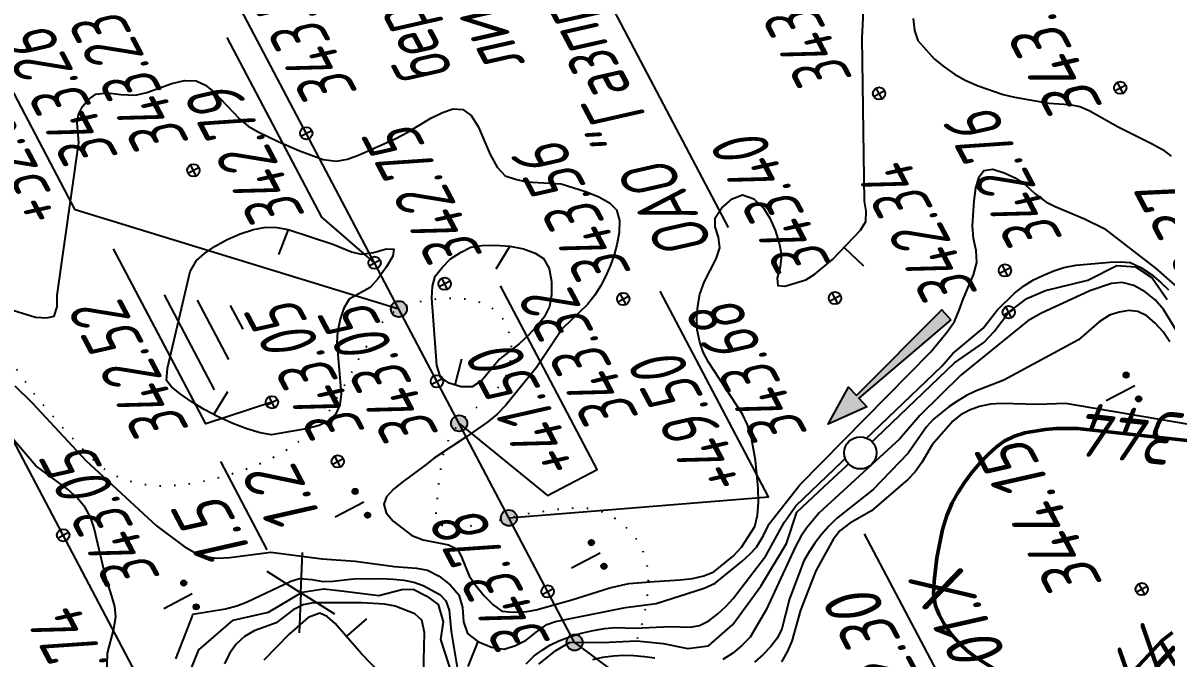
# Model space of a CAD drawing. Extents: x 1517348 to 1518464, y 2188576 to 2190606.
# Drawn here: x 1517768.8 to 1517854, y 2189834.7 to 2189882.1 of the extents above; entities that cross this region are included whole.
import ezdxf
from ezdxf.enums import TextEntityAlignment as Align

# ---------------------------------------------------------------- set-up
doc = ezdxf.new("R2010")
doc.units = 0
doc.linetypes.add('ИИDot', pattern=[1, 0, -1])
for name, color, linetype, lineweight in [('ИИ_БОЛОТО_025', 3, 'Continuous', 25), ('ИИ_ГИДРОГРАФИЯ_025', 3, 'Continuous', 25), ('ИИ_КОНТУР_025', 7, 'ИИDot', 25), ('ИИ_ОТМЕТКА_025', 7, 'Continuous', 25), ('ИИ_ПИКЕТАЖ_025', 7, 'Continuous', 25), ('ИИ_РАЗМЕР_025', 7, 'Continuous', 25), ('ИИ_РЕЛЬЕФ_025', 34, 'Continuous', 25), ('ИИ_РЕЛЬЕФ_050', 34, 'Continuous', 50), ('ИИ_ТЕКСТ_025', 7, 'Continuous', 25), ('ИИ_ТРАССА_ТРУБ_025', 7, 'Continuous', 25), ('ИИ_УГОДЬЯ_025', 7, 'Continuous', 25)]:
    doc.layers.add(name, color=color, linetype=linetype, lineweight=lineweight)
doc.styles.add('VNIPISIMPLEXCUR', font='simplex.shx', dxfattribs={"width": 0.8, "oblique": 15})
doc.dimstyles.new('ИИ-2000-м-dm$0', dxfattribs={"dimscale": 2, "dimtxt": 2.5, "dimasz": 2.5, "dimexe": 1.25, "dimexo": 0, "dimgap": 1, "dimtad": 1, "dimtoh": 1, "dimzin": 1, "dimdsep": 46, "dimtxsty": 'VNIPISIMPLEXCUR', "dimblk": 'OBLIQUE', "dimcen": 2.5, "dimaunit": 1, "dimadec": 4, "dimazin": 0, "dimtfac": 1, "dimtmove": 1, "dimatfit": 2, "dimfxl": 1, "dimarcsym": 0})
doc.dimstyles.new('ИИ-2000-м-dm$2', dxfattribs={"dimscale": 2, "dimtxt": 2.5, "dimasz": 2.5, "dimexe": 1.25, "dimexo": 0, "dimgap": 1, "dimtad": 2, "dimtoh": 1, "dimzin": 1, "dimdsep": 46, "dimtxsty": 'VNIPISIMPLEXCUR', "dimcen": 2.5, "dimaunit": 1, "dimazin": 0, "dimtfac": 1, "dimtmove": 1, "dimatfit": 2, "dimfxl": 1, "dimarcsym": 0})

# ---------------------------------------------------------------- blocks, each defined once
blk = doc.blocks.new('PICKET')
at = {"color": 0, "linetype": 'Continuous', "lineweight": 25}
for p, q in [((-0.23, 0), (0.23, 0)), ((0, 0.23), (0, -0.23))]:
    blk.add_line(p, q, dxfattribs=at)
blk.add_circle((0, 0), 0.23, dxfattribs=at)
at = {"color": 0, "linetype": 'Continuous', "style": 'VNIPISIMPLEXCUR', "oblique": 15, "width": 0.8}
blk.add_attdef('OTMETKA', (1.25, 0.3), '', height=2, dxfattribs=at)
at = {"color": 8, "linetype": 'Continuous', "style": 'VNIPISIMPLEXCUR', "oblique": 15, "width": 0.8, "flags": 1}
blk.add_attdef('NOMER', (1.25, -2.7), '', height=2, dxfattribs=at)
blk = doc.blocks.new('ИИ0523811')
at = {"linetype": 'Continuous', "lineweight": 25}
blk.add_hatch(color=0, dxfattribs=at).paths.add_polyline_path([(6, -0.25), (1.5, -0.0625), (1.5, -0.5), (0, 0), (1.5, 0.5), (1.5, 0.0625), (6, 0.25)])
at = {"color": 0, "linetype": 'Continuous', "lineweight": 25}
blk.add_lwpolyline([(6, -0.25), (1.5, -0.0625), (1.5, -0.5), (0, 0), (1.5, 0.5), (1.5, 0.0625), (6, 0.25)], close=True, dxfattribs=at)
blk = doc.blocks.new('ИИ05407')
at = {"linetype": 'Continuous', "lineweight": 25}
h = blk.add_hatch(color=0, dxfattribs=at)
edge = h.paths.add_edge_path()
edge.add_arc((-0.5, 0.1), 0.1, 0, 360)
h = blk.add_hatch(color=0, dxfattribs=at)
edge = h.paths.add_edge_path()
edge.add_arc((0.5, 0.1), 0.1, 0, 360)
at = {"color": 0, "linetype": 'Continuous', "lineweight": 25}
blk.add_lwpolyline([(0, 0), (0, 1.2)], dxfattribs=at)
for centre in [(-0.5, 0.1), (0.5, 0.1)]:
    blk.add_circle(centre, 0.1, dxfattribs=at)
blk = doc.blocks.new('ИИ05468')
at = {"color": 0, "linetype": 'Continuous', "lineweight": 25}
for points in [[(-2, 1), (2, 1)], [(-1.25, 0), (1.25, 0)], [(-0.5, -1), (0.5, -1)]]:
    blk.add_lwpolyline(points, dxfattribs=at)
blk = doc.blocks.new('ИИ052131')
at = {"color": 7, "linetype": 'Continuous', "style": 'VNIPISIMPLEXCUR', "oblique": 15, "width": 0.8}
for tag, p in [('HEIGHT', (1.3, 0.7)), ('DATE', (1.3, -2.7))]:
    blk.add_attdef(tag, p, '', height=2, dxfattribs=at)
at = {"color": 0, "linetype": 'Continuous', "lineweight": 25}
blk.add_wipeout([(-0.532, -0.284), (-0.466, -0.382), (-0.382, -0.466), (-0.284, -0.532), (-0.175, -0.577), (-0.059, -0.6), (0.059, -0.6), (0.175, -0.577), (0.284, -0.532), (0.382, -0.466), (0.466, -0.382), (0.532, -0.284), (0.577, -0.175), (0.6, -0.059), (0.6, 0.059), (0.577, 0.175), (0.532, 0.284), (0.466, 0.382), (0.382, 0.466), (0.284, 0.532), (0.175, 0.577), (0.059, 0.6), (-0.059, 0.6), (-0.175, 0.577), (-0.284, 0.532), (-0.382, 0.466), (-0.466, 0.382), (-0.532, 0.284), (-0.577, 0.175), (-0.6, 0.059), (-0.6, -0.059), (-0.577, -0.175)], dxfattribs=at)
blk.add_circle((0, 0), 0.6, dxfattribs=at)
blk = doc.blocks.new('ИИ053672А')
at = {"color": 0, "linetype": 'Continuous'}
for points in [[(0.7, 3.096), (0, 3.5), (-0.7, 3.096)], [(0, 3.5), (0, 0), (0.7, 0)], [(0.85, 2.009), (0, 2.5), (-0.85, 2.009)], [(1, 0.923), (0, 1.5), (-1, 0.923)]]:
    blk.add_lwpolyline(points, dxfattribs=at)
at = {"color": 0, "linetype": 'Continuous', "style": 'VNIPISIMPLEXCUR', "oblique": 15, "width": 0.8}
blk.add_attdef('RACE1', text='', height=2, dxfattribs=at).set_placement((-2, 2.25), align=Align.RIGHT)
blk.add_attdef('HEIGHT', (2, 2.25), '', height=2, dxfattribs=at)
blk.add_attdef('DISTANCE', text='', height=2, dxfattribs=at).set_placement((8.5, 1.75), align=Align.MIDDLE_LEFT)
blk.add_attdef('RACE2', text='', height=2, dxfattribs=at).set_placement((-2, 1.25), align=Align.TOP_RIGHT)
blk.add_attdef('THICKNESS', text='', height=2, dxfattribs=at).set_placement((2, 1.25), align=Align.TOP_LEFT)
blk = doc.blocks.new('ИИ15002')
at = {"linetype": 'Continuous', "lineweight": 25}
h = blk.add_hatch(color=0, dxfattribs=at)
edge = h.paths.add_edge_path()
edge.add_arc((0, 0), 0.3, 0, 360)
at = {"color": 0, "linetype": 'Continuous', "lineweight": 25}
blk.add_circle((0, 0), 0.3, dxfattribs=at)
at = {"color": 0, "linetype": 'Continuous', "style": 'VNIPISIMPLEXCUR', "oblique": 15, "width": 0.8}
blk.add_attdef('STATIONING', (1, 1.3), '', height=2, rotation=90, dxfattribs=at)
at = {"color": 7, "linetype": 'Continuous', "style": 'VNIPISIMPLEXCUR', "oblique": 15, "width": 0.8}
blk.add_attdef('HEIGHT', text='', height=2, dxfattribs=at).set_placement((0, -1.3), align=Align.TOP_CENTER)
blk = doc.blocks.new('ИИ053296')
at = {"color": 0, "linetype": 'Continuous', "lineweight": 25}
blk.add_lwpolyline([(0, 0), (1, 0)], dxfattribs=at)
blk = doc.blocks.new('ИИ052382')
at = {"color": 0, "linetype": 'Continuous', "lineweight": 25}
blk.add_lwpolyline([(1.299, 0.75), (0, 0), (1.299, -0.75)], dxfattribs=at)
at = {"color": 0, "linetype": 'Continuous', "style": 'VNIPISIMPLEXCUR', "oblique": 15, "width": 0.8}
for tag, p in [('WIDTH', (2, 0.7)), ('DEPTH', (2, -2.7))]:
    blk.add_attdef(tag, p, '', height=2, dxfattribs=at)
blk = doc.blocks.new('*D23')
at = {"layer": 'Defpoints', "color": 0, "transparency": 16777216}
for p in [(1517433.622, 2190485.815), (1517814.441, 2189993.765), (1517710.224, 2189950.843), (1517583.525, 2189878.795), (1518412.378, 2188627.85)]:
    blk.add_point(p, dxfattribs=at)
at = {"layer": 'ИИ_РАЗМЕР_025', "color": 0, "lineweight": -2, "transparency": 16777216}
for p, q in [((1517701.869, 2189947.558), (1517694.82, 2189960.94)), ((1517709.197, 2189948.668), (1517701.869, 2189947.558))]:
    blk.add_line(p, q, dxfattribs=at)
blk.add_arc((1517718.097, 2189945.797), 9.352, 142.47714, 181.7709, dxfattribs=at)
at = {"layer": 'ИИ_РАЗМЕР_025', "color": 0, "transparency": 16777216}
for points in [[(1517710.251, 2189952.003), (1517711.11, 2189950.983), (1517713.739, 2189954.071)], [(1517709.397, 2189945.671), (1517708.103, 2189945.345), (1517709.726, 2189941.629)]]:
    blk.add_solid(points, dxfattribs=at)
at = {"layer": 'ИИ_РАЗМЕР_025', "color": 0, "transparency": 16777216, "insert": (1517695.12, 2189953.116), "char_height": 4, "attachment_point": 5, "rotation": 117.7798, "style": 'VNIPISIMPLEXCUR'}
blk.add_mtext("88°41'", dxfattribs=at)
blk = doc.blocks.new('*D24')
at = {"layer": 'Defpoints', "color": 0, "transparency": 16777216}
for p in [(1517814.441, 2189993.765), (1517674.612, 2189932.849), (1517697.553, 2189898.908), (1517583.525, 2189878.795), (1517720.64, 2189855.08)]:
    blk.add_point(p, dxfattribs=at)
at = {"layer": 'ИИ_РАЗМЕР_025', "color": 0, "lineweight": -2, "transparency": 16777216}
for p, q in [((1517647.697, 2189929.828), (1517640.647, 2189943.211)), ((1517682.254, 2189927.951), (1517676.858, 2189938.194)), ((1517673.615, 2189930.737), (1517647.697, 2189929.828))]:
    blk.add_line(p, q, dxfattribs=at)
blk.add_arc((1517682.254, 2189927.951), 9.077, 143.23671, 181.01044, dxfattribs=at)
at = {"layer": 'ИИ_РАЗМЕР_025', "color": 0, "transparency": 16777216}
for points in [[(1517674.549, 2189933.89), (1517675.415, 2189932.877), (1517678.023, 2189935.982)], [(1517673.826, 2189927.949), (1517672.531, 2189927.632), (1517674.128, 2189923.905)]]:
    blk.add_solid(points, dxfattribs=at)
at = {"layer": 'ИИ_РАЗМЕР_025', "color": 0, "transparency": 16777216, "insert": (1517640.948, 2189935.386), "char_height": 4, "attachment_point": 5, "rotation": 117.7798, "style": 'VNIPISIMPLEXCUR'}
blk.add_mtext("88°41'", dxfattribs=at)
blk = doc.blocks.new('_Oblique')
at = {"color": 0, "linetype": 'ByBlock', "lineweight": -2}
blk.add_line((-0.5, -0.5), (0.5, 0.5), dxfattribs=at)
blk = doc.blocks.new('*D27')
at = {"layer": 'Defpoints', "color": 0, "transparency": 16777216}
for p in [(1517483.755, 2190304.733), (1518396.803, 2188657.416), (1518396.803, 2188657.416)]:
    blk.add_point(p, dxfattribs=at)
at = {"layer": 'ИИ_РАЗМЕР_025', "color": 0, "lineweight": -2, "transparency": 16777216}
for p, q in [((1517483.755, 2190304.733), (1517481.569, 2190303.521)), ((1517483.755, 2190304.733), (1518396.803, 2188657.416)), ((1518396.803, 2188657.416), (1518394.617, 2188656.204))]:
    blk.add_line(p, q, dxfattribs=at)
at = {"layer": 'ИИ_РАЗМЕР_025', "color": 0, "lineweight": -2, "transparency": 16777216, "xscale": 4, "yscale": 4, "zscale": 4}
for p, rotation in [((1517483.755, 2190304.733), 118.9980081626661), ((1518396.803, 2188657.416), 298.9980081626661)]:
    blk.add_blockref('_Oblique', p, dxfattribs=dict(at, rotation=rotation))
at = {"layer": 'ИИ_РАЗМЕР_025', "color": 0, "transparency": 16777216, "insert": (1517937.655, 2189479.62), "char_height": 4, "attachment_point": 5, "rotation": 118.99801, "style": 'VNIPISIMPLEXCUR'}
blk.add_mtext('1883.43', dxfattribs=at)

msp = doc.modelspace()

# ---------------------------------------------------------------- linework, layer by layer
at = {"layer": 'ИИ_ГИДРОГРАФИЯ_025', "flags": 128}
for points in [[(1517807.234, 2189834.269), (1517808.519, 2189835.285), (1517809.536, 2189835.883), (1517812.495, 2189835.913), (1517814.528, 2189836.002), (1517816.501, 2189835.823), (1517818.354, 2189835.435), (1517819.879, 2189835.644), (1517821.702, 2189837.228), (1517823.795, 2189840.098), (1517825.708, 2189843.267), (1517826.485, 2189845.598), (1517828.518, 2189847.511), (1517831.208, 2189850.022), (1517838.233, 2189856.748), (1517840.415, 2189858.243), (1517841.193, 2189859.08), (1517842.269, 2189860.515), (1517843.614, 2189861.531), (1517845.019, 2189862.129), (1517848.158, 2189862.906), (1517850.34, 2189863.983), (1517851.715, 2189863.893), (1517852.971, 2189863.086), (1517854.077, 2189861.471)], [(1517781.107, 2189833.372), (1517781.885, 2189835.345), (1517784.455, 2189837.557), (1517787.086, 2189838.155), (1517789.597, 2189839.649), (1517791.211, 2189839.889), (1517792.527, 2189839.739), (1517795.307, 2189839.38), (1517797.04, 2189839.829), (1517797.877, 2189839.859), (1517798.894, 2189839.351), (1517799.731, 2189838.723), (1517800.119, 2189837.437), (1517799.91, 2189836.122), (1517800.807, 2189833.342)]]:
    msp.add_lwpolyline(points, dxfattribs=at)
at = {"layer": 'ИИ_КОНТУР_025', "linetype": 'ИИDot', "flags": 128}
msp.add_lwpolyline([(1517792.117, 2189929.63), (1517789.137, 2189924.047), (1517787.686, 2189921.519), (1517786.261, 2189919.165), (1517784.863, 2189916.986), (1517783.491, 2189914.983), (1517782.145, 2189913.154), (1517779.577, 2189910.013), (1517775.754, 2189905.629), (1517774.115, 2189903.984), (1517773.043, 2189902.932), (1517772.051, 2189901.655), (1517770.782, 2189899.541), (1517767.66, 2189893.849), (1517767.117, 2189893.037), (1517766.555, 2189892.328), (1517765.973, 2189891.721), (1517765.372, 2189891.217), (1517764.75, 2189890.815), (1517764.109, 2189890.516), (1517762.771, 2189890.178), (1517759.139, 2189889.552), (1517755.941, 2189889.099), (1517753.358, 2189888.576), (1517750.615, 2189887.86), (1517748.879, 2189887.262), (1517747.435, 2189886.549), (1517746.823, 2189886.151), (1517746.283, 2189885.723), (1517745.817, 2189885.267), (1517745.424, 2189884.783), (1517744.758, 2189883.686), (1517744.183, 2189882.387), (1517743.702, 2189880.887), (1517743.152, 2189878.325), (1517742.669, 2189875.186), (1517742.639, 2189874.206), (1517742.824, 2189873.487), (1517743.233, 2189872.901), (1517743.851, 2189872.454), (1517744.64, 2189872.161), (1517746.524, 2189871.89), (1517748.795, 2189871.337), (1517752.123, 2189870.36), (1517753.366, 2189869.943), (1517754.523, 2189869.482), (1517755.594, 2189868.977), (1517758.443, 2189867.453), (1517759.874, 2189866.493), (1517761.775, 2189864.297), (1517765.39, 2189859.959), (1517766.488, 2189858.752), (1517769.771, 2189854.215), (1517771.731, 2189851.922), (1517773.807, 2189849.69), (1517774.639, 2189848.952), (1517775.577, 2189848.371), (1517776.62, 2189847.947), (1517777.769, 2189847.681), (1517779.025, 2189847.571), (1517780.386, 2189847.619), (1517781.853, 2189847.825), (1517783.426, 2189848.187), (1517784.983, 2189848.661), (1517786.402, 2189849.2), (1517787.683, 2189849.804), (1517788.826, 2189850.473), (1517789.831, 2189851.207), (1517790.698, 2189852.007), (1517791.427, 2189852.872), (1517792.018, 2189853.802), (1517794.283, 2189857.8), (1517795.31, 2189859.416), (1517795.638, 2189859.835), (1517796.018, 2189860.208), (1517796.451, 2189860.537), (1517796.936, 2189860.82), (1517797.475, 2189861.058), (1517798.709, 2189861.399), (1517800.106, 2189861.562), (1517801.37, 2189861.562), (1517802.454, 2189861.401), (1517803.358, 2189861.081), (1517804.08, 2189860.598), (1517804.374, 2189860.294), (1517804.622, 2189859.946), (1517804.984, 2189859.124), (1517805.164, 2189858.132), (1517805.187, 2189857.572), (1517805.149, 2189857), (1517805.036, 2189856.449), (1517804.848, 2189855.917), (1517804.585, 2189855.406), (1517804.246, 2189854.915), (1517803.832, 2189854.443), (1517803.343, 2189853.992), (1517802.207, 2189853.126), (1517801.699, 2189852.664), (1517801.254, 2189852.174), (1517800.871, 2189851.656), (1517800.551, 2189851.111), (1517800.294, 2189850.538), (1517800.099, 2189849.938), (1517799.792, 2189848.097), (1517799.572, 2189845.678), (1517799.566, 2189845.3), (1517799.631, 2189844.977), (1517799.827, 2189844.733), (1517800.153, 2189844.566), (1517800.61, 2189844.477), (1517801.197, 2189844.466), (1517802.763, 2189844.677), (1517806.625, 2189845.534), (1517809.011, 2189845.876), (1517810.326, 2189845.941), (1517810.918, 2189845.905), (1517811.49, 2189845.796), (1517812.043, 2189845.614), (1517812.574, 2189845.36), (1517813.086, 2189845.033), (1517813.578, 2189844.633), (1517814.05, 2189844.16), (1517814.502, 2189843.615), (1517814.888, 2189842.987), (1517815.166, 2189842.267), (1517815.333, 2189841.454), (1517815.391, 2189840.549), (1517815.34, 2189839.551), (1517815.179, 2189838.461), (1517814.908, 2189837.278), (1517814.528, 2189836.002)], dxfattribs=at)
at = {"layer": 'ИИ_ОТМЕТКА_025'}
for points, elevation in [([(1517794.993, 2189864.194), (1517791.062, 2189867.597), (1517784.002, 2189881)], 342.79), ([(1517787.348, 2189853.794), (1517782.406, 2189852.184), (1517775.529, 2189865.24)], 342.52)]:
    msp.add_lwpolyline(points, dxfattribs=dict(at, elevation=elevation))
msp.add_lwpolyline([(1517839.02, 2189829.766), (1517831.529, 2189843.986)], dxfattribs=at)
at = {"layer": 'ИИ_ПИКЕТАЖ_025', "color": 34}
for points, elevation in [([(1517796.81, 2189860.746), (1517772.677, 2189868.134), (1517765.435, 2189881.881)], 343.26), ([(1517801.299, 2189852.224), (1517807.884, 2189846.841), (1517811.585, 2189848.79), (1517804.373, 2189862.479)], 343.32), ([(1517805.012, 2189845.176), (1517824.373, 2189846.747), (1517816.297, 2189862.078)], 343.68), ([(1517809.905, 2189835.887), (1517856.234, 2189801.317), (1517870.698, 2189773.859)], 342.24)]:
    msp.add_lwpolyline(points, dxfattribs=dict(at, elevation=elevation))
at = {"layer": 'ИИ_РЕЛЬЕФ_025'}
for points, elevation in [([(1517766.776, 2189861.045), (1517769.71, 2189860.149), (1517770.56, 2189860.085), (1517771.123, 2189860.221), (1517771.347, 2189860.906), (1517771.336, 2189861.79), (1517772.962, 2189873.174), (1517772.829, 2189874.605), (1517772.917, 2189875.26), (1517773.217, 2189875.859), (1517773.68, 2189876.382), (1517774.229, 2189876.781), (1517775.077, 2189876.88), (1517776.09, 2189876.746), (1517777.169, 2189876.702), (1517778.026, 2189876.897), (1517779.893, 2189877.569), (1517780.82, 2189877.787), (1517781.688, 2189877.753), (1517782.384, 2189877.442), (1517783.038, 2189876.92), (1517784.921, 2189874.924), (1517785.575, 2189874.392), (1517786.313, 2189873.953), (1517787.822, 2189873.24), (1517789.339, 2189872.564), (1517791.167, 2189871.905), (1517792.148, 2189871.782), (1517792.971, 2189871.926), (1517793.848, 2189872.237), (1517796.572, 2189873.458), (1517797.429, 2189873.899), (1517799.195, 2189874.972), (1517800.052, 2189875.414), (1517800.855, 2189875.666), (1517801.578, 2189875.634), (1517802.203, 2189875.181), (1517802.715, 2189874.357), (1517803.622, 2189872.264), (1517804.128, 2189871.326), (1517804.741, 2189870.683), (1517805.514, 2189870.428), (1517806.318, 2189870.242), (1517808.912, 2189870.095), (1517810.794, 2189869.491), (1517811.721, 2189869.107), (1517812.498, 2189868.658), (1517813.02, 2189868.138), (1517813.253, 2189867.346), (1517813.224, 2189866.459), (1517813.046, 2189865.527), (1517812.855, 2189864.794), (1517812.578, 2189864.012), (1517812.233, 2189863.221), (1517811.84, 2189862.461), (1517811.418, 2189861.772), (1517810.875, 2189861.084), (1517808.999, 2189859.285), (1517807.066, 2189856.393), (1517804.787, 2189853.581), (1517804.124, 2189852.919), (1517803.432, 2189852.338), (1517801.885, 2189851.248), (1517799.465, 2189849.659), (1517798.751, 2189849.075), (1517797.122, 2189847.893), (1517796.408, 2189847.309), (1517795.895, 2189846.741), (1517795.683, 2189846.196), (1517795.869, 2189845.56), (1517796.386, 2189844.93), (1517797.777, 2189843.868), (1517798.608, 2189843.538), (1517800.498, 2189843.156), (1517801.197, 2189842.811), (1517801.505, 2189842.203), (1517802.043, 2189840.867), (1517802.545, 2189840.147), (1517803.164, 2189839.37), (1517803.834, 2189838.683), (1517804.491, 2189838.231), (1517805.341, 2189838.153), (1517806.342, 2189838.188), (1517807.032, 2189838.317), (1517809.69, 2189839.078), (1517812.544, 2189839.964), (1517813.949, 2189840.28), (1517815.844, 2189840.433), (1517817.774, 2189840.546), (1517818.688, 2189840.662), (1517819.532, 2189840.857), (1517820.282, 2189841.16), (1517821.731, 2189842.323), (1517822.346, 2189842.996), (1517823.335, 2189844.542), (1517823.535, 2189845.374), (1517823.613, 2189846.346), (1517823.596, 2189847.394), (1517823.381, 2189849.472), (1517823.103, 2189851.114), (1517822.792, 2189852.104), (1517822.432, 2189852.918), (1517819.886, 2189856.794), (1517819.504, 2189857.544), (1517819.238, 2189858.27), (1517819.056, 2189859.205), (1517819.017, 2189860.11), (1517819.089, 2189860.995), (1517819.24, 2189861.869), (1517819.556, 2189862.76), (1517820.47, 2189864.5), (1517820.725, 2189865.31), (1517820.629, 2189866.113), (1517820.386, 2189866.873), (1517820.382, 2189867.56), (1517820.883, 2189868.3), (1517821.662, 2189868.956), (1517822.423, 2189869.261), (1517823.261, 2189868.969), (1517824.016, 2189868.242), (1517824.463, 2189867.532), (1517824.859, 2189866.626), (1517825.165, 2189865.667), (1517825.339, 2189864.793), (1517825.238, 2189863.901), (1517825.007, 2189863.053), (1517825.053, 2189862.513), (1517825.582, 2189862.442), (1517827.136, 2189862.936), (1517827.819, 2189863.356), (1517829.126, 2189864.438), (1517831.219, 2189866.618), (1517831.617, 2189867.285), (1517831.652, 2189868.049), (1517831.521, 2189868.78), (1517831.342, 2189880.943), (1517831.457, 2189883.509)], 343.5), ([(1517835.147, 2189882.414), (1517835.253, 2189881.528), (1517835.502, 2189880.774), (1517836.733, 2189879.384), (1517837.458, 2189878.799), (1517838.223, 2189878.26), (1517839.073, 2189877.786), (1517839.989, 2189877.384), (1517841.858, 2189876.749), (1517842.708, 2189876.535), (1517845.255, 2189876.098), (1517846.811, 2189875.994), (1517847.562, 2189875.849), (1517848.272, 2189875.548), (1517850.428, 2189874.324), (1517852.971, 2189873.075), (1517853.734, 2189872.632), (1517854.383, 2189872.155)], 343.5), ([(1517768.188, 2189855.015), (1517769.472, 2189853.762), (1517773.467, 2189849.464), (1517778.732, 2189844.585), (1517780.813, 2189843.036), (1517781.55, 2189842.631), (1517782.315, 2189842.3), (1517783.231, 2189842.178), (1517784.21, 2189842.217), (1517787.251, 2189842.61), (1517791.086, 2189842.129), (1517793.546, 2189841.962), (1517796.478, 2189841.545), (1517798.134, 2189841.432), (1517798.94, 2189841.279), (1517799.812, 2189840.822), (1517800.641, 2189840.184), (1517801.282, 2189839.43), (1517801.544, 2189838.49), (1517801.621, 2189837.436), (1517801.926, 2189836.569), (1517802.706, 2189835.961), (1517803.717, 2189835.542), (1517804.653, 2189835.381), (1517805.5, 2189835.65), (1517806.299, 2189836.065), (1517807.033, 2189836.652), (1517807.835, 2189837.228), (1517808.49, 2189837.458), (1517813.713, 2189838.506), (1517815.995, 2189838.792), (1517819.578, 2189839.929), (1517820.382, 2189840.322), (1517822.384, 2189841.927), (1517822.979, 2189842.463), (1517823.455, 2189842.991), (1517823.991, 2189843.864), (1517824.4, 2189844.722), (1517826.71, 2189847.642), (1517836.452, 2189857.569), (1517837.708, 2189859.077), (1517838.218, 2189859.814), (1517838.583, 2189860.656), (1517838.864, 2189861.485), (1517839.648, 2189863.297), (1517839.887, 2189864.214), (1517839.842, 2189865.103), (1517839.652, 2189866.002), (1517839.563, 2189866.961), (1517839.681, 2189868.814), (1517839.822, 2189869.789), (1517840.056, 2189870.594), (1517840.409, 2189871.078), (1517841.086, 2189871.166), (1517841.924, 2189870.901), (1517842.738, 2189870.525), (1517843.509, 2189870.005), (1517844.249, 2189869.348), (1517845.04, 2189868.752), (1517845.723, 2189868.394), (1517847.91, 2189867.486), (1517849.386, 2189866.75), (1517853.222, 2189863.802), (1517857.49, 2189860.04)], 343), ([(1517806.292, 2189834.294), (1517806.884, 2189834.883), (1517807.483, 2189835.319), (1517808.07, 2189835.682), (1517808.736, 2189836.007), (1517809.516, 2189836.302), (1517810.396, 2189836.57), (1517811.294, 2189836.79), (1517812.126, 2189836.939), (1517812.924, 2189836.993), (1517814.43, 2189836.954), (1517817.038, 2189837.069), (1517818.516, 2189837.033), (1517819.221, 2189837.153), (1517819.916, 2189837.508), (1517820.573, 2189838.018), (1517821.204, 2189838.605), (1517821.717, 2189839.167), (1517824.156, 2189842.352), (1517825.536, 2189844.821), (1517826.408, 2189846.072), (1517837.293, 2189856.501), (1517838.091, 2189857.425), (1517840.356, 2189859.333), (1517841.405, 2189860.657), (1517842.711, 2189861.939), (1517843.437, 2189862.513), (1517844.12, 2189862.918), (1517844.864, 2189863.283), (1517845.632, 2189863.594), (1517846.385, 2189863.839), (1517847.273, 2189864.016), (1517849.812, 2189864.245), (1517850.574, 2189864.275), (1517851.326, 2189864.215), (1517852.127, 2189863.854), (1517852.906, 2189863.313), (1517853.642, 2189862.698), (1517854.178, 2189862.169)], 342.5), ([(1517855.847, 2189857.374), (1517853.8, 2189860.725), (1517853.186, 2189861.436), (1517852.431, 2189862.02), (1517851.585, 2189862.492), (1517850.729, 2189862.738), (1517849.929, 2189862.66), (1517848.31, 2189862.099), (1517844.706, 2189860.441), (1517843.69, 2189859.871), (1517838.693, 2189855.813), (1517835.655, 2189852.806), (1517834.126, 2189851.046), (1517828.142, 2189845.555), (1517827.205, 2189844.416), (1517826.776, 2189843.799), (1517826.382, 2189843.042), (1517824.185, 2189838.327), (1517822.985, 2189836.291), (1517822.382, 2189835.662), (1517821.692, 2189835.088), (1517820.952, 2189834.624)], 342.5), ([(1517854.272, 2189858.302), (1517853.785, 2189859.048), (1517853.195, 2189859.697), (1517852.566, 2189860.235), (1517851.895, 2189860.565), (1517851.212, 2189860.638), (1517850.492, 2189860.527), (1517849.787, 2189860.286), (1517849, 2189859.795), (1517847.465, 2189858.45), (1517841.908, 2189855.434), (1517839.787, 2189854.622), (1517839.113, 2189854.293), (1517838.464, 2189853.913), (1517837.835, 2189853.493), (1517836.67, 2189852.533), (1517836.152, 2189851.954), (1517834.771, 2189850.009), (1517832.173, 2189847.298), (1517829.434, 2189845.124), (1517828.85, 2189844.557), (1517828.303, 2189843.932), (1517827.817, 2189843.295), (1517827.383, 2189842.642), (1517826.996, 2189841.967), (1517825.936, 2189839.137), (1517825.345, 2189836.91), (1517825.026, 2189836.236), (1517824.538, 2189835.587), (1517823.934, 2189834.967), (1517823.307, 2189834.432)], 343), ([(1517774.964, 2189830.677), (1517775.089, 2189835.083), (1517775.565, 2189836.886), (1517775.716, 2189837.8), (1517775.624, 2189838.564), (1517775.413, 2189839.344), (1517774.92, 2189840.913), (1517774.097, 2189844.413), (1517773.808, 2189845.224), (1517773.419, 2189845.958), (1517772.814, 2189846.677), (1517772.108, 2189847.317), (1517769.746, 2189849.053), (1517764.851, 2189854.779)], 343), ([(1517859.218, 2189851.548), (1517846.527, 2189853.704), (1517844.42, 2189853.633), (1517841.724, 2189853.717), (1517840.906, 2189853.645), (1517840.099, 2189853.473), (1517839.356, 2189853.219), (1517838.656, 2189852.844), (1517838.1, 2189852.388), (1517836.566, 2189850.629), (1517835.787, 2189849.298), (1517835.289, 2189848.617), (1517834.75, 2189848.051), (1517832.03, 2189845.709), (1517830.414, 2189844.789), (1517829.684, 2189844.207), (1517829.174, 2189843.558), (1517827.893, 2189841.226), (1517826.743, 2189838.306), (1517826.098, 2189835.976), (1517825.758, 2189835.2), (1517825.336, 2189834.449)], 343.5), ([(1517780.191, 2189834.677), (1517781.393, 2189837.812), (1517781.441, 2189837.999), (1517783.872, 2189838.401), (1517784.725, 2189838.621), (1517785.491, 2189838.913), (1517788.745, 2189840.47), (1517789.402, 2189840.652), (1517790.308, 2189840.585), (1517791.14, 2189840.428), (1517791.878, 2189840.46), (1517793.423, 2189840.632), (1517795.445, 2189840.665), (1517796.404, 2189840.618), (1517797.188, 2189840.522), (1517797.931, 2189840.378), (1517798.624, 2189840.148), (1517799.857, 2189839.47), (1517800.31, 2189838.987), (1517800.551, 2189838.309), (1517800.718, 2189836.717), (1517801.158, 2189834.012)], 342.5), ([(1517798.639, 2189833.501), (1517798.715, 2189836.642), (1517798.518, 2189837.563), (1517798.003, 2189838.013), (1517796.529, 2189838.596), (1517795.732, 2189838.741), (1517794.052, 2189838.837), (1517790.428, 2189838.842), (1517789.676, 2189838.693), (1517788.922, 2189838.325), (1517787.655, 2189837.355), (1517786.021, 2189836.751), (1517785.299, 2189836.334), (1517784.685, 2189835.756), (1517784.182, 2189835.056), (1517783.805, 2189834.295)], 342.5), ([(1517796.244, 2189832.759), (1517794.017, 2189835.031), (1517792.065, 2189837.309), (1517791.462, 2189837.824), (1517790.913, 2189838.064), (1517790.042, 2189837.752), (1517788.618, 2189836.497), (1517786.748, 2189834.575)], 343), ([(1517815.883, 2189834.706), (1517815.123, 2189834.814), (1517814.333, 2189834.884), (1517813.549, 2189834.908), (1517812.805, 2189834.878), (1517811.998, 2189834.769), (1517811.23, 2189834.589)], 342.5)]:
    msp.add_lwpolyline(points, dxfattribs=dict(at, elevation=elevation))
at = {"layer": 'ИИ_РЕЛЬЕФ_025', "elevation": 343}
for points in [[(1517792.23, 2189859.012), (1517792.187, 2189858.255), (1517792.497, 2189854.426), (1517792.399, 2189853.594), (1517792.112, 2189852.94), (1517791.583, 2189852.412), (1517790.864, 2189852.058), (1517790.016, 2189851.83), (1517787.317, 2189851.367), (1517786.461, 2189851.515), (1517785.478, 2189851.809), (1517784.42, 2189852.221), (1517783.341, 2189852.718), (1517782.293, 2189853.27), (1517781.33, 2189853.846), (1517780.504, 2189854.415), (1517779.869, 2189854.947), (1517779.477, 2189855.411), (1517779.572, 2189856.341), (1517781.24, 2189863.537), (1517781.724, 2189864.357), (1517782.324, 2189864.9), (1517783.108, 2189865.437), (1517784.016, 2189865.934), (1517784.987, 2189866.357), (1517785.961, 2189866.672), (1517786.879, 2189866.845), (1517787.709, 2189866.832), (1517788.543, 2189866.688), (1517791.897, 2189865.592), (1517793.281, 2189865.011), (1517793.995, 2189864.83), (1517794.927, 2189864.961), (1517795.886, 2189865.226), (1517796.438, 2189865.202), (1517796.355, 2189864.695), (1517795.894, 2189863.885), (1517795.265, 2189863.023), (1517794.679, 2189862.365), (1517793.091, 2189861.481), (1517792.696, 2189860.819), (1517792.428, 2189859.986)], [(1517799.564, 2189857.558), (1517799.253, 2189861.556), (1517799.309, 2189862.443), (1517799.525, 2189863.196), (1517800.062, 2189863.875), (1517800.66, 2189864.503), (1517801.411, 2189864.957), (1517802.182, 2189865.362), (1517803.011, 2189865.495), (1517804.01, 2189865.517), (1517805.073, 2189865.428), (1517806.093, 2189865.229), (1517806.966, 2189864.922), (1517807.584, 2189864.508), (1517808.005, 2189863.768), (1517808.188, 2189862.808), (1517808.183, 2189861.803), (1517808.041, 2189860.929), (1517807.634, 2189860.144), (1517807.072, 2189859.436), (1517806.444, 2189858.772), (1517805.769, 2189858.153), (1517804.304, 2189857.013), (1517802.995, 2189855.424), (1517802.278, 2189854.956), (1517801.445, 2189854.95), (1517800.558, 2189855.224), (1517799.906, 2189855.668), (1517799.633, 2189856.539)]]:
    msp.add_lwpolyline(points, close=True, dxfattribs=at)
at = {"layer": 'ИИ_РЕЛЬЕФ_050', "elevation": 344}
for points in [[(1517856.49, 2189850.846), (1517847.396, 2189851.84), (1517845.801, 2189851.835), (1517844.978, 2189851.761), (1517843.467, 2189851.507), (1517842.695, 2189851.273), (1517841.94, 2189850.887), (1517841.345, 2189850.448), (1517840.731, 2189849.897), (1517840.116, 2189849.259), (1517839.52, 2189848.556), (1517838.963, 2189847.812), (1517838.466, 2189847.05), (1517838.046, 2189846.293), (1517837.655, 2189845.355), (1517837.342, 2189844.319), (1517836.92, 2189842.206), (1517836.712, 2189840.467), (1517836.661, 2189839.49), (1517836.822, 2189838.627), (1517837.093, 2189837.947), (1517837.481, 2189837.231), (1517837.983, 2189836.507), (1517838.593, 2189835.804), (1517839.179, 2189835.272), (1517839.872, 2189834.75), (1517843.926, 2189832.2)], [(1517850.605, 2189832.707), (1517853.744, 2189836.065), (1517854.469, 2189836.644)]]:
    msp.add_lwpolyline(points, dxfattribs=at)
at = {"layer": 'ИИ_ТЕКСТ_025'}
for points in [[(1517821.377, 2189866.833), (1517790.841, 2189924.799)], [(1517786.992, 2189842.793), (1517783.525, 2189849.374)]]:
    msp.add_lwpolyline(points, dxfattribs=at)
at = {"layer": 'ИИ_ТРАССА_ТРУБ_025', "color": 34}
msp.add_lwpolyline([(1517809.905, 2189835.887), (1517460.164, 2190499.797)], dxfattribs=at)
at = {"layer": 'ИИ_ТРАССА_ТРУБ_025', "color": 4}
msp.add_lwpolyline([(1518412.378, 2188627.85), (1517433.622, 2190485.815)], dxfattribs=at)
msp.add_lwpolyline([(1518412.378, 2188627.85), (1517433.622, 2190485.815)], dxfattribs=at)

# ---------------------------------------------------------------- block references
at = {"layer": 'ИИ_БОЛОТО_025', "xscale": 2, "yscale": 2, "zscale": 2, "rotation": 117.7797222222222}
msp.add_blockref('ИИ05468', (1517782.959, 2189859.199), dxfattribs=at)
at = {"layer": 'ИИ_ГИДРОГРАФИЯ_025', "color": 7, "xscale": 2.000000000008835, "yscale": 2.000000000008835, "zscale": 2.000000000008835, "rotation": 42.77233774950656}
msp.add_blockref('ИИ0523811', (1517828.813, 2189852.163), dxfattribs=at)
at = {"layer": 'ИИ_ОТМЕТКА_025'}
ref = msp.add_blockref('PICKET', (1517832.61, 2189876.82, 343.44), dxfattribs=dict(at, xscale=2, yscale=2, zscale=2, rotation=117.7797222222222))
ref.add_attrib('OTMETKA', '343.44', (1517830.712, 2189877.908, 343.44), dxfattribs={"layer": '0', "color": 0, "height": 4, "rotation": 117.77972, "style": 'VNIPISIMPLEXCUR', "oblique": 15, "width": 0.7})
ref = msp.add_blockref('PICKET', (1517850.585, 2189877.244, 343.65), dxfattribs=dict(at, xscale=2, yscale=2, zscale=2, rotation=117.7797222222222))
ref.add_attrib('OTMETKA', '343.65', (1517849.385, 2189875.809, 343.65), dxfattribs={"layer": '0', "color": 0, "height": 4, "rotation": 117.77972, "style": 'VNIPISIMPLEXCUR', "oblique": 15, "width": 0.8})
ref = msp.add_blockref('PICKET', (1517789.904, 2189873.855, 343.58), dxfattribs=dict(at, xscale=2, yscale=2, zscale=2, rotation=117.7797222222222))
ref.add_attrib('OTMETKA', '343.58', (1517793.819, 2189876.886, 343.58), dxfattribs={"layer": '0', "color": 0, "linetype": 'Continuous', "height": 4, "rotation": 117.77972, "style": 'VNIPISIMPLEXCUR', "oblique": 15, "width": 0.7})
ref = msp.add_blockref('PICKET', (1517781.495, 2189871.091, 343.23), dxfattribs=dict(at, xscale=2, yscale=2, zscale=2, rotation=117.7797222222222))
ref.add_attrib('OTMETKA', '343.23', (1517781.269, 2189873.177, 343.23), dxfattribs={"layer": '0', "color": 0, "height": 4, "rotation": 117.77972, "style": 'VNIPISIMPLEXCUR', "oblique": 15, "width": 0.7})
ref = msp.add_blockref('PICKET', (1517794.993, 2189864.194, 342.79), dxfattribs=dict(at, xscale=2, yscale=2, zscale=2, rotation=117.7797222222222))
ref.add_attrib('OTMETKA', '342.79', (1517789.899, 2189867.725, 342.79), dxfattribs={"layer": '0', "color": 0, "linetype": 'Continuous', "height": 4, "rotation": 117.77972, "style": 'VNIPISIMPLEXCUR', "oblique": 15, "width": 0.7})
ref = msp.add_blockref('PICKET', (1517841.99, 2189863.63, 342.76), dxfattribs=dict(at, xscale=2, yscale=2, zscale=2, rotation=117.7797222222222))
ref.add_attrib('OTMETKA', '342.76', (1517846.383, 2189865.996, 342.76), dxfattribs={"layer": '0', "color": 0, "height": 4, "rotation": 117.77972, "style": 'VNIPISIMPLEXCUR', "oblique": 15, "width": 0.7})
ref = msp.add_blockref('PICKET', (1517800.222, 2189862.632, 342.75), dxfattribs=dict(at, xscale=2, yscale=2, zscale=2, rotation=117.7797222222222))
ref.add_attrib('OTMETKA', '342.75', (1517803.15, 2189864.734, 343), dxfattribs={"layer": '0', "color": 0, "height": 4, "rotation": 117.77972, "style": 'VNIPISIMPLEXCUR', "oblique": 15, "width": 0.7})
ref = msp.add_blockref('PICKET', (1517813.529, 2189861.497, 343.56), dxfattribs=dict(at, xscale=2, yscale=2, zscale=2, rotation=117.7797222222222))
ref.add_attrib('OTMETKA', '343.56', (1517814.226, 2189863.453, 343.56), dxfattribs={"layer": '0', "color": 0, "height": 4, "rotation": 117.77972, "style": 'VNIPISIMPLEXCUR', "oblique": 15, "width": 0.7})
ref = msp.add_blockref('PICKET', (1517829.32, 2189861.56, 343.4), dxfattribs=dict(at, xscale=2, yscale=2, zscale=2, rotation=117.7797222222222))
ref.add_attrib('OTMETKA', '343.40', (1517829.14, 2189864.043, 343.4), dxfattribs={"layer": '0', "color": 0, "height": 4, "rotation": 117.77972, "style": 'VNIPISIMPLEXCUR', "oblique": 15, "width": 0.7})
ref = msp.add_blockref('PICKET', (1517842.269, 2189860.515, 342.34), dxfattribs=dict(at, xscale=2, yscale=2, zscale=2, rotation=117.7797222222222))
ref.add_attrib('OTMETKA', '342.34', (1517840.052, 2189861.916, 342.34), dxfattribs={"layer": '0', "color": 0, "height": 4, "rotation": 117.77972, "style": 'VNIPISIMPLEXCUR', "oblique": 15, "width": 0.7})
ref = msp.add_blockref('PICKET', (1517856.289, 2189858.094, 342.37), dxfattribs=dict(at, xscale=2, yscale=2, zscale=2, rotation=117.7797222222222))
ref.add_attrib('OTMETKA', '342.37', (1517861.427, 2189859.365, 342.37), dxfattribs={"layer": '0', "color": 0, "height": 4, "rotation": 117.77972, "style": 'VNIPISIMPLEXCUR', "oblique": 15, "width": 0.8})
ref = msp.add_blockref('PICKET', (1517787.348, 2189853.794, 342.52), dxfattribs=dict(at, xscale=2, yscale=2, zscale=2, rotation=117.7797222222222))
ref.add_attrib('OTMETKA', '342.52', (1517781.254, 2189851.764, 342.52), dxfattribs={"layer": '0', "color": 0, "height": 4, "rotation": 117.77972, "style": 'VNIPISIMPLEXCUR', "oblique": 15, "width": 0.7})
ref = msp.add_blockref('PICKET', (1517792.248, 2189849.382, 343.05), dxfattribs=dict(at, xscale=2, yscale=2, zscale=2, rotation=117.7797222222222))
ref.add_attrib('OTMETKA', '343.05', (1517794.392, 2189851.622, 343.05), dxfattribs={"layer": '0', "color": 0, "height": 4, "rotation": 117.77972, "style": 'VNIPISIMPLEXCUR', "oblique": 15, "width": 0.7})
ref = msp.add_blockref('PICKET', (1517799.648, 2189855.358, 343.05), dxfattribs=dict(at, xscale=2, yscale=2, zscale=2, rotation=117.7797222222222))
ref.add_attrib('OTMETKA', '343.05', (1517799.873, 2189851.415, 343.05), dxfattribs={"layer": '0', "color": 0, "linetype": 'Continuous', "height": 4, "rotation": 117.77972, "style": 'VNIPISIMPLEXCUR', "oblique": 15, "width": 0.7})
ref = msp.add_blockref('PICKET', (1517771.783, 2189843.886, 343.05), dxfattribs=dict(at, xscale=2, yscale=2, zscale=2, rotation=117.7797222222222))
ref.add_attrib('OTMETKA', '343.05', (1517779.117, 2189840.71, 343.05), dxfattribs={"layer": '0', "color": 0, "linetype": 'Continuous', "height": 4, "rotation": 117.77972, "style": 'VNIPISIMPLEXCUR', "oblique": 15, "width": 0.7})
ref = msp.add_blockref('PICKET', (1517852.19, 2189839.867, 344.15), dxfattribs=dict(at, xscale=2, yscale=2, zscale=2, rotation=117.7797222222222))
ref.add_attrib('OTMETKA', '344.15', (1517849.372, 2189840.235, 344.15), dxfattribs={"layer": '0', "color": 0, "height": 4, "rotation": 117.77972, "style": 'VNIPISIMPLEXCUR', "oblique": 15, "width": 0.8})
ref = msp.add_blockref('PICKET', (1517807.901, 2189839.691, 343.78), dxfattribs=dict(at, xscale=2, yscale=2, zscale=2, rotation=117.7797222222222))
ref.add_attrib('OTMETKA', '343.78', (1517808.218, 2189835.862, 343.78), dxfattribs={"layer": '0', "color": 0, "linetype": 'Continuous', "height": 4, "rotation": 117.77972, "style": 'VNIPISIMPLEXCUR', "oblique": 15, "width": 0.7})
ref = msp.add_blockref('PICKET', (1517778.842, 2189830.486, 342.74), dxfattribs=dict(at, xscale=2, yscale=2, zscale=2, rotation=117.7797222222222))
ref.add_attrib('OTMETKA', '342.74', (1517778.139, 2189828.722, 342.74), dxfattribs={"layer": '0', "color": 0, "linetype": 'Continuous', "height": 4, "rotation": 117.77972, "style": 'VNIPISIMPLEXCUR', "oblique": 15, "width": 0.7})
at = {"layer": 'ИИ_ПИКЕТАЖ_025', "color": 34}
ref = msp.add_blockref('ИИ15002', (1517796.81, 2189860.746, 343.26), dxfattribs=dict(at, xscale=2, yscale=2, zscale=2, rotation=117.7797961859177))
ref.add_attrib('STATIONING', '+32.00', (1517771.937, 2189867.617, -10.1), dxfattribs={"layer": '0', "color": 0, "linetype": 'Continuous', "height": 4, "rotation": 117.77972, "style": 'VNIPISIMPLEXCUR', "oblique": 15, "width": 0.7})
ref.add_attrib('HEIGHT', '343.26', dxfattribs={"layer": '0', "color": 7, "linetype": 'Continuous', "height": 4, "rotation": 117.7798, "style": 'VNIPISIMPLEXCUR', "oblique": 15, "width": 0.7}).set_placement((1517769.829, 2189875.206, -10.1), align=Align.TOP_CENTER)
ref = msp.add_blockref('ИИ15002', (1517801.299, 2189852.224, 343.32), dxfattribs=dict(at, xscale=2, yscale=2, zscale=2, rotation=117.7797961859177))
ref.add_attrib('STATIONING', '+41.50', (1517810.544, 2189848.931, -10.04), dxfattribs={"layer": '0', "color": 0, "linetype": 'Continuous', "height": 4, "rotation": 117.77972, "style": 'VNIPISIMPLEXCUR', "oblique": 15, "width": 0.7})
ref.add_attrib('HEIGHT', '343.32', dxfattribs={"layer": '0', "color": 7, "linetype": 'Continuous', "height": 4, "rotation": 117.7798, "style": 'VNIPISIMPLEXCUR', "oblique": 15, "width": 0.7}).set_placement((1517808.638, 2189855.767, -10.04), align=Align.TOP_CENTER)
ref = msp.add_blockref('ИИ15002', (1517805.012, 2189845.176, 343.68), dxfattribs=dict(at, xscale=2, yscale=2, zscale=2, rotation=117.7797961859177))
ref.add_attrib('STATIONING', '+49.50', (1517822.976, 2189847.728, -9.68), dxfattribs={"layer": '0', "color": 0, "linetype": 'Continuous', "height": 4, "rotation": 117.77972, "style": 'VNIPISIMPLEXCUR', "oblique": 15, "width": 0.7})
ref.add_attrib('HEIGHT', '343.68', dxfattribs={"layer": '0', "color": 7, "linetype": 'Continuous', "height": 4, "rotation": 117.7798, "style": 'VNIPISIMPLEXCUR', "oblique": 15, "width": 0.7}).set_placement((1517821.149, 2189854.675, -9.68), align=Align.TOP_CENTER)
at = {"layer": 'ИИ_ПИКЕТАЖ_025', "color": 4}
ref = msp.add_blockref('ИИ15002', (1517780.199, 2189827.911, 342.15), dxfattribs=dict(at, xscale=2, yscale=2, zscale=2, rotation=117.7797964559177))
ref.add_attrib('STATIONING', '+56.39', (1517768.031, 2189821.992), dxfattribs={"layer": '0', "color": 0, "linetype": 'Continuous', "height": 4, "rotation": 117.7798, "style": 'VNIPISIMPLEXCUR', "oblique": 15, "width": 0.8})
ref.add_attrib('HEIGHT', '342.15', dxfattribs={"layer": '0', "color": 7, "linetype": 'Continuous', "height": 4, "rotation": 117.7798, "style": 'VNIPISIMPLEXCUR', "oblique": 15, "width": 0.8}).set_placement((1517765.903, 2189830.236), align=Align.TOP_CENTER)
at = {"layer": 'ИИ_РЕЛЬЕФ_025', "xscale": 2, "yscale": 2, "zscale": 2}
for p, rotation in [((1517788.543, 2189866.688, 343), 249.0216509759176), ((1517805.073, 2189865.428, 343), 238.8879566187769), ((1517830, 2189865.348, 343.5), 316.1615749159178), ((1517801.002, 2189855.087, 343), 75.50206988049624), ((1517783.012, 2189852.891, 343), 58.82742170222623), ((1517792.91, 2189836.323, 343), 41.38569371591772), ((1517802.706, 2189835.961, 343), 248.0505590359178)]:
    msp.add_blockref('ИИ053296', p, dxfattribs=dict(at, rotation=rotation))
at = {"layer": 'ИИ_ТЕКСТ_025'}
ref = msp.add_blockref('ИИ052382', (1517789.503, 2189839.594), dxfattribs=dict(at, xscale=2, yscale=2, zscale=2, rotation=297.7797222222222))
ref.add_attrib('WIDTH', '1.5', (1517786.024, 2189842.498), dxfattribs={"layer": '0', "color": 0, "linetype": 'Continuous', "height": 4, "rotation": 117.77972, "style": 'VNIPISIMPLEXCUR', "oblique": 15, "width": 0.8})
ref.add_attrib('DEPTH', '1.2', (1517791.225, 2189845.111), dxfattribs={"layer": '0', "color": 0, "linetype": 'Continuous', "height": 4, "rotation": 117.77972, "style": 'VNIPISIMPLEXCUR', "oblique": 15, "width": 0.8})
at = {"layer": 'ИИ_ТЕКСТ_025', "xscale": 2, "yscale": 2, "zscale": 2, "rotation": 117.7797222222222}
msp.add_blockref('ИИ052382', (1517789.503, 2189839.594), dxfattribs=at)
at = {"layer": 'ИИ_УГОДЬЯ_025'}
ref = msp.add_blockref('ИИ053672А', (1517799.036, 2189891.653), dxfattribs=dict(at, xscale=2, yscale=2, zscale=2, rotation=117.7797222222222))
ref.add_attrib('RACE1', 'бер.', dxfattribs={"layer": '0', "color": 0, "linetype": 'Continuous', "height": 4, "rotation": 117.77972, "style": 'VNIPISIMPLEXCUR', "oblique": 15, "width": 0.7}).set_placement((1517797.853, 2189884.368), align=Align.RIGHT)
ref.add_attrib('RACE2', 'листв.', dxfattribs={"layer": '0', "color": 0, "linetype": 'Continuous', "height": 4, "rotation": 117.77972, "style": 'VNIPISIMPLEXCUR', "oblique": 15, "width": 0.7}).set_placement((1517797.503, 2189887.179), align=Align.TOP_RIGHT)
ref.add_attrib('HEIGHT', '8', (1517791.716, 2189895.061), dxfattribs={"layer": '0', "color": 0, "linetype": 'Continuous', "height": 4, "rotation": 117.77972, "style": 'VNIPISIMPLEXCUR', "oblique": 15, "width": 0.7})
ref.add_attrib('THICKNESS', '0.18', dxfattribs={"layer": '0', "color": 0, "linetype": 'Continuous', "height": 4, "rotation": 117.77972, "style": 'VNIPISIMPLEXCUR', "oblique": 15, "width": 0.7}).set_placement((1517794.386, 2189893.287), align=Align.TOP_LEFT)
ref.add_attrib('DISTANCE', '6', dxfattribs={"layer": '0', "color": 0, "linetype": 'Continuous', "height": 4, "rotation": 117.77972, "style": 'VNIPISIMPLEXCUR', "oblique": 15, "width": 0.7}).set_placement((1517789.204, 2189901.765), align=Align.MIDDLE_LEFT)
at = {"layer": 'ИИ_УГОДЬЯ_025', "xscale": 2, "yscale": 2, "zscale": 2, "rotation": 117.7797222222222}
for p in [(1517851.668, 2189855.029), (1517794.189, 2189846.356), (1517811.804, 2189842.546), (1517781.411, 2189839.524)]:
    msp.add_blockref('ИИ05407', p, dxfattribs=at)

# ---------------------------------------------------------------- texts
at = {"layer": 'ИИ_РЕЛЬЕФ_025', "style": 'VNIPISIMPLEXCUR', "oblique": 15, "width": 0.8}
for rotation, p in [(173.76633, (1517851.765, 2189851.363, 344)), (46.93323, (1517851.307, 2189833.458, 344))]:
    msp.add_text('344', height=4, rotation=rotation, dxfattribs=at).set_placement(p, align=Align.MIDDLE)
at = {"layer": 'ИИ_ТЕКСТ_025', "style": 'VNIPISIMPLEXCUR', "oblique": 15, "width": 0.7}
msp.add_text('ОАО "Газпром" (аренда)', height=4, rotation=117.77972, dxfattribs=at).set_placement((1517820.322, 2189865.616))

# ---------------------------------------------------------------- dimensions: what is measured, and where the dimension line sits
at = {"layer": 'ИИ_РАЗМЕР_025'}
dim = msp.add_angular_dim_2l(base=(1517674.612, 2189932.849), line1=((1517720.64, 2189855.08), (1517697.553, 2189898.908)), line2=((1517814.441, 2189993.765), (1517583.525, 2189878.795)), dimstyle='ИИ-2000-м-dm$2', override={"dimtxt": 2, "dimasz": 2, "dimgap": 0.5}, dxfattribs=at)
dim.commit()
dim.dimension.update_dxf_attribs({"geometry": '*D24', "text_midpoint": (1517640.948, 2189935.386), "dimtype": 162})

# ---------------------------------------------------------------- next in the draw order: block references
at = {"layer": 'ИИ_ОТМЕТКА_025', "color": 3}
ref = msp.add_blockref('ИИ052131', (1517831.208, 2189850.022, 342.3), dxfattribs=dict(at, xscale=2, yscale=2, zscale=2, rotation=117.7797222222222))
ref.add_attrib('HEIGHT', '342.30', (1517838.129, 2189828.836, 344.12), dxfattribs={"layer": '0', "color": 7, "linetype": 'Continuous', "height": 4, "rotation": 117.77972, "style": 'VNIPISIMPLEXCUR', "oblique": 15, "width": 0.8})
ref.add_attrib('DATE', '01.Х', (1517842.271, 2189834.835, 342.3), dxfattribs={"layer": '0', "color": 7, "linetype": 'Continuous', "height": 4, "rotation": 117.77972, "style": 'VNIPISIMPLEXCUR', "oblique": 15, "width": 0.8})

# ---------------------------------------------------------------- next in the draw order: block references
at = {"layer": 'ИИ_ПИКЕТАЖ_025', "color": 34}
ref = msp.add_blockref('ИИ15002', (1517809.905, 2189835.887, 342.24), dxfattribs=dict(at, xscale=2, yscale=2, zscale=2, rotation=117.7797222222222))
ref.add_attrib('STATIONING', 'ПК27+60.03', (1517869.79, 2189773.3), dxfattribs={"layer": '0', "color": 0, "height": 4, "rotation": 117.77972, "style": 'VNIPISIMPLEXCUR', "oblique": 15, "width": 0.8})
ref.add_attrib('HEIGHT', '342.24', dxfattribs={"layer": '0', "color": 7, "height": 4, "rotation": 117.77972, "style": 'VNIPISIMPLEXCUR', "oblique": 15, "width": 0.8}).set_placement((1517867.097, 2189782.659), align=Align.TOP_CENTER)

# ---------------------------------------------------------------- next in the draw order: dimensions: what is measured, and where the dimension line sits
at = {"layer": 'ИИ_РАЗМЕР_025'}
dim = msp.add_angular_dim_2l(base=(1517710.224, 2189950.843), line1=((1518412.378, 2188627.85), (1517433.622, 2190485.815)), line2=((1517814.441, 2189993.765), (1517583.525, 2189878.795)), dimstyle='ИИ-2000-м-dm$2', override={"dimtxt": 2, "dimasz": 2, "dimgap": 0.5}, dxfattribs=at)
dim.commit()
dim.dimension.update_dxf_attribs({"geometry": '*D23', "text_midpoint": (1517695.12, 2189953.116), "dimtype": 162})
dim = msp.add_aligned_dim(p1=(1517483.755, 2190304.733), p2=(1518396.803, 2188657.416), distance=0, dimstyle='ИИ-2000-м-dm$0', override={"dimtxt": 2, "dimasz": 2, "dimgap": 0.5, "dimzin": 0}, dxfattribs=at)
dim.commit()
dim.dimension.update_dxf_attribs({"geometry": '*D27', "text_midpoint": (1517937.655, 2189479.62)})

doc.saveas('drawing.dxf')
